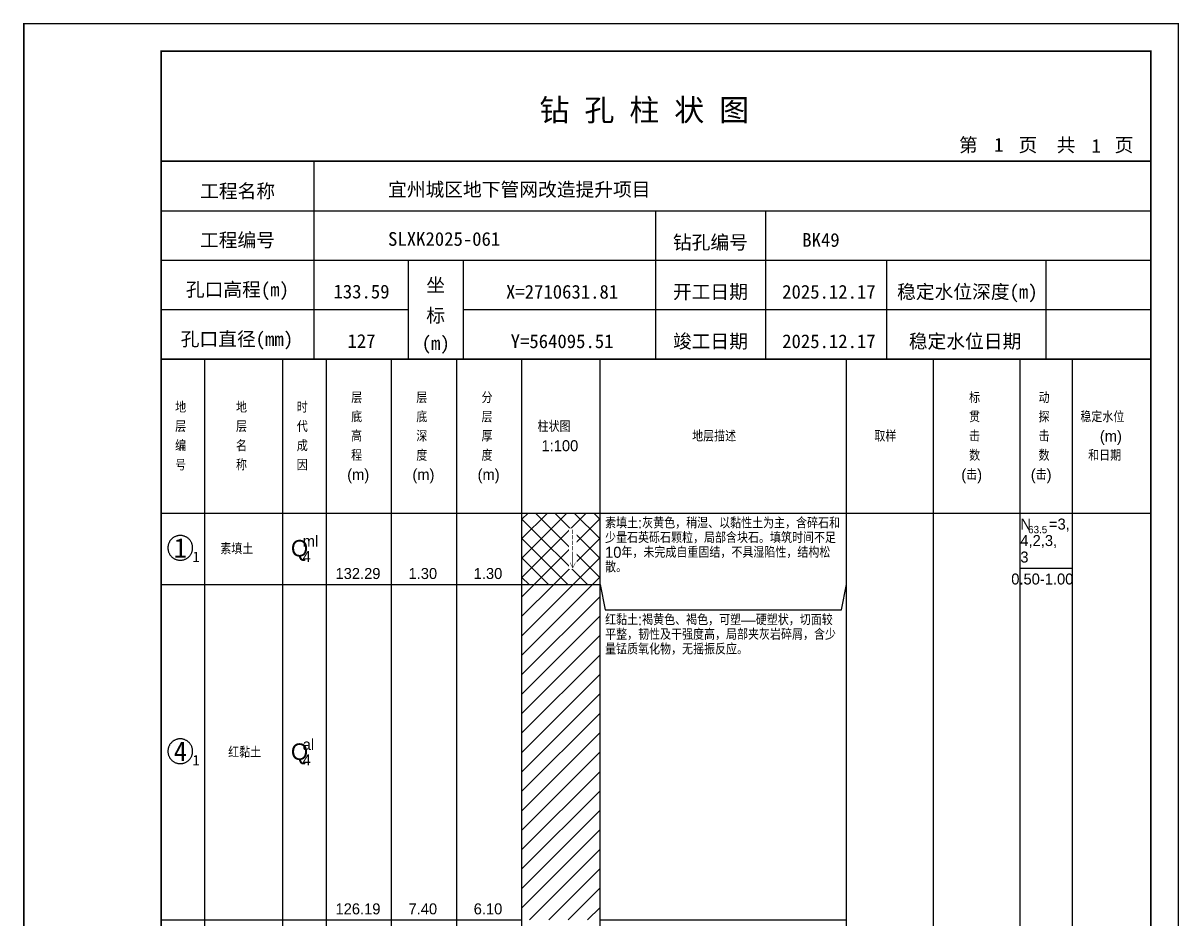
# Model space of a CAD drawing. Header units: millimetres. Extents: x 12489 to 89920, y 4630 to 4927.
# Drawn here: x 23049.3 to 23259.6, y 4763.7 to 4926.8 of the extents above; entities that cross this region are included whole.
import ezdxf
from ezdxf.enums import TextEntityAlignment as Align

# ---------------------------------------------------------------- set-up
doc = ezdxf.new("R2010")
doc.units = ezdxf.units.MM
doc.layers.add('ZZT_TC', color=7, linetype='Continuous')
doc.styles.add('成果图图块', font='', dxfattribs={"height": 2.5})
doc.styles.add('成果图模板', font='')
doc.styles.add('成果图模板标题', font='simhei.ttf')
doc.styles.add('成果图表体', font='Comfont.shx', dxfattribs={"height": 2, "bigfont": 'Hztxt12a.shx'})
doc.styles.get('成果图图块').set_extended_font_data('FangSong_GB2312')
doc.styles.get('成果图模板').set_extended_font_data('FangSong_GB2312')

# ---------------------------------------------------------------- blocks, each defined once
blk = doc.blocks.new('DCBH-1-1-1008', base_point=(0.3, -0.11))
at = {"layer": 'ZZT_TC', "color": 7}
blk.add_polyline3d([(-0.19, 2.31, 0), (-0.3, 2.31, 0), (-0.41, 2.3, 0), (-0.52, 2.29, 0), (-0.63, 2.27, 0), (-0.73, 2.24, 0), (-0.84, 2.21, 0), (-0.95, 2.18, 0), (-1.05, 2.14, 0), (-1.15, 2.09, 0), (-1.25, 2.04, 0), (-1.35, 1.99, 0), (-1.44, 1.93, 0), (-1.53, 1.87, 0), (-1.62, 1.8, 0), (-1.7, 1.73, 0), (-1.78, 1.65, 0), (-1.86, 1.57, 0), (-1.93, 1.49, 0), (-2, 1.4, 0), (-2.06, 1.31, 0), (-2.12, 1.22, 0), (-2.17, 1.12, 0), (-2.22, 1.02, 0), (-2.27, 0.92, 0), (-2.31, 0.82, 0), (-2.34, 0.71, 0), (-2.37, 0.61, 0), (-2.4, 0.5, 0), (-2.41, 0.39, 0), (-2.43, 0.28, 0), (-2.44, 0.17, 0), (-2.44, 0.06, 0), (-2.44, -0.05, 0), (-2.43, -0.16, 0), (-2.41, -0.27, 0), (-2.4, -0.38, 0), (-2.37, -0.49, 0), (-2.34, -0.6, 0), (-2.31, -0.7, 0), (-2.27, -0.8, 0), (-2.22, -0.9, 0), (-2.17, -1, 0), (-2.12, -1.1, 0), (-2.06, -1.19, 0), (-2, -1.28, 0), (-1.93, -1.37, 0), (-1.86, -1.45, 0), (-1.78, -1.53, 0), (-1.7, -1.61, 0), (-1.62, -1.68, 0), (-1.53, -1.75, 0), (-1.44, -1.81, 0), (-1.35, -1.87, 0), (-1.25, -1.93, 0), (-1.15, -1.98, 0), (-1.05, -2.02, 0), (-0.95, -2.06, 0), (-0.84, -2.1, 0), (-0.73, -2.13, 0), (-0.63, -2.15, 0), (-0.52, -2.17, 0), (-0.41, -2.18, 0), (-0.3, -2.19, 0), (-0.19, -2.19, 0), (-0.08, -2.19, 0), (0.03, -2.18, 0), (0.14, -2.17, 0), (0.25, -2.15, 0), (0.36, -2.13, 0), (0.47, -2.1, 0), (0.57, -2.06, 0), (0.67, -2.02, 0), (0.77, -1.98, 0), (0.87, -1.93, 0), (0.97, -1.87, 0), (1.06, -1.81, 0), (1.15, -1.75, 0), (1.24, -1.68, 0), (1.32, -1.61, 0), (1.4, -1.53, 0), (1.48, -1.45, 0), (1.55, -1.37, 0), (1.62, -1.28, 0), (1.68, -1.19, 0), (1.74, -1.1, 0), (1.8, -1, 0), (1.85, -0.9, 0), (1.89, -0.8, 0), (1.93, -0.7, 0), (1.97, -0.6, 0), (2, -0.49, 0), (2.02, -0.38, 0), (2.04, -0.27, 0), (2.05, -0.16, 0), (2.06, -0.05, 0), (2.06, 0.06, 0), (2.06, 0.17, 0), (2.05, 0.28, 0), (2.04, 0.39, 0), (2.02, 0.5, 0), (2, 0.61, 0), (1.97, 0.71, 0), (1.93, 0.82, 0), (1.89, 0.92, 0), (1.85, 1.02, 0), (1.8, 1.12, 0), (1.74, 1.22, 0), (1.68, 1.31, 0), (1.62, 1.4, 0), (1.55, 1.49, 0), (1.48, 1.57, 0), (1.4, 1.65, 0), (1.32, 1.73, 0), (1.24, 1.8, 0), (1.15, 1.87, 0), (1.06, 1.93, 0), (0.97, 1.99, 0), (0.87, 2.04, 0), (0.77, 2.09, 0), (0.67, 2.14, 0), (0.57, 2.18, 0), (0.47, 2.21, 0), (0.36, 2.24, 0), (0.25, 2.27, 0), (0.14, 2.29, 0), (0.03, 2.3, 0), (-0.08, 2.31, 0), (-0.19, 2.31, 0)], dxfattribs=at)
at = {"style": '成果图图块'}
blk.add_text('1', height=3.57, dxfattribs=at).set_placement((-0.16, -1.74), align=Align.CENTER)
blk.add_text('1', height=1.91, dxfattribs=at).set_placement((2.03, -2.53))
blk = doc.blocks.new('DCBH-1-1-1009', base_point=(0.3, -0.11))
at = {"layer": 'ZZT_TC', "color": 7}
blk.add_polyline3d([(-0.19, 2.31, 0), (-0.3, 2.31, 0), (-0.41, 2.3, 0), (-0.52, 2.29, 0), (-0.63, 2.27, 0), (-0.73, 2.24, 0), (-0.84, 2.21, 0), (-0.95, 2.18, 0), (-1.05, 2.14, 0), (-1.15, 2.09, 0), (-1.25, 2.04, 0), (-1.35, 1.99, 0), (-1.44, 1.93, 0), (-1.53, 1.87, 0), (-1.62, 1.8, 0), (-1.7, 1.73, 0), (-1.78, 1.65, 0), (-1.86, 1.57, 0), (-1.93, 1.49, 0), (-2, 1.4, 0), (-2.06, 1.31, 0), (-2.12, 1.22, 0), (-2.17, 1.12, 0), (-2.22, 1.02, 0), (-2.27, 0.92, 0), (-2.31, 0.82, 0), (-2.34, 0.71, 0), (-2.37, 0.61, 0), (-2.4, 0.5, 0), (-2.41, 0.39, 0), (-2.43, 0.28, 0), (-2.44, 0.17, 0), (-2.44, 0.06, 0), (-2.44, -0.05, 0), (-2.43, -0.16, 0), (-2.41, -0.27, 0), (-2.4, -0.38, 0), (-2.37, -0.49, 0), (-2.34, -0.6, 0), (-2.31, -0.7, 0), (-2.27, -0.8, 0), (-2.22, -0.9, 0), (-2.17, -1, 0), (-2.12, -1.1, 0), (-2.06, -1.19, 0), (-2, -1.28, 0), (-1.93, -1.37, 0), (-1.86, -1.45, 0), (-1.78, -1.53, 0), (-1.7, -1.61, 0), (-1.62, -1.68, 0), (-1.53, -1.75, 0), (-1.44, -1.81, 0), (-1.35, -1.87, 0), (-1.25, -1.93, 0), (-1.15, -1.98, 0), (-1.05, -2.02, 0), (-0.95, -2.06, 0), (-0.84, -2.1, 0), (-0.73, -2.13, 0), (-0.63, -2.15, 0), (-0.52, -2.17, 0), (-0.41, -2.18, 0), (-0.3, -2.19, 0), (-0.19, -2.19, 0), (-0.08, -2.19, 0), (0.03, -2.18, 0), (0.14, -2.17, 0), (0.25, -2.15, 0), (0.36, -2.13, 0), (0.47, -2.1, 0), (0.57, -2.06, 0), (0.67, -2.02, 0), (0.77, -1.98, 0), (0.87, -1.93, 0), (0.97, -1.87, 0), (1.06, -1.81, 0), (1.15, -1.75, 0), (1.24, -1.68, 0), (1.32, -1.61, 0), (1.4, -1.53, 0), (1.48, -1.45, 0), (1.55, -1.37, 0), (1.62, -1.28, 0), (1.68, -1.19, 0), (1.74, -1.1, 0), (1.8, -1, 0), (1.85, -0.9, 0), (1.89, -0.8, 0), (1.93, -0.7, 0), (1.97, -0.6, 0), (2, -0.49, 0), (2.02, -0.38, 0), (2.04, -0.27, 0), (2.05, -0.16, 0), (2.06, -0.05, 0), (2.06, 0.06, 0), (2.06, 0.17, 0), (2.05, 0.28, 0), (2.04, 0.39, 0), (2.02, 0.5, 0), (2, 0.61, 0), (1.97, 0.71, 0), (1.93, 0.82, 0), (1.89, 0.92, 0), (1.85, 1.02, 0), (1.8, 1.12, 0), (1.74, 1.22, 0), (1.68, 1.31, 0), (1.62, 1.4, 0), (1.55, 1.49, 0), (1.48, 1.57, 0), (1.4, 1.65, 0), (1.32, 1.73, 0), (1.24, 1.8, 0), (1.15, 1.87, 0), (1.06, 1.93, 0), (0.97, 1.99, 0), (0.87, 2.04, 0), (0.77, 2.09, 0), (0.67, 2.14, 0), (0.57, 2.18, 0), (0.47, 2.21, 0), (0.36, 2.24, 0), (0.25, 2.27, 0), (0.14, 2.29, 0), (0.03, 2.3, 0), (-0.08, 2.31, 0), (-0.19, 2.31, 0)], dxfattribs=at)
at = {"style": '成果图图块'}
blk.add_text('4', height=3.57, dxfattribs=at).set_placement((-0.16, -1.74), align=Align.CENTER)
blk.add_text('1', height=1.91, dxfattribs=at).set_placement((2.03, -2.53))
blk = doc.blocks.new('zztGLdt.dwg', base_point=(0.5, 0))
blk.add_wipeout([(-0.2, -0.2), (1.2, -0.2), (1.2, 3.2), (-0.2, 3.2)])
at = {"color": 7, "const_width": 0.1}
for points in [[(0.5, 3), (0.5, 0)], [(0, 1), (0.5, 0), (1, 1)]]:
    blk.add_lwpolyline(points, dxfattribs=at)
blk = doc.blocks.new('钻孔柱状图路桥昇龙制图梁世成校核莫家里.dwg49', base_point=(25, 236))
for p, q in [((52.82, 236), (52.82, 272)), ((25, 263), (205, 263)), ((115, 236), (115, 263)), ((135, 236), (135, 263)), ((25, 254), (205, 254)), ((70, 236), (70, 254)), ((80, 236), (80, 254)), ((157, 236), (157, 254)), ((185.95, 236), (185.95, 254)), ((25, 245), (70, 245)), ((80, 245), (205, 245))]:
    blk.add_line(p, q)
for points, const_width in [([(0, 0), (210, 0), (210, 297), (0, 297)], 0.25), ([(25, 5), (205, 5), (205, 292), (25, 292)], 0.3)]:
    blk.add_lwpolyline(points, close=True, dxfattribs=dict(const_width=const_width))
at = {"const_width": 0.3}
for points in [[(25, 272), (205, 272)], [(25, 236), (205, 236)]]:
    blk.add_lwpolyline(points, dxfattribs=at)
for s, height, style, p in [('钻 孔 柱 状 图', 4, '成果图模板标题', (93.8, 279.31)), ('第', 2.5, '成果图模板', (170.12, 273.7)), ('页', 2.5, '成果图模板', (180.96, 273.7)), ('共', 2.5, '成果图模板', (187.88, 273.7)), ('页', 2.5, '成果图模板', (198.44, 273.7)), ('工程名称', 2.5, '成果图模板', (32.07, 265.32)), ('宜州城区地下管网改造提升项目', 2.5, '成果图模板', (66.26, 265.61)), ('工程编号', 2.5, '成果图模板', (32.05, 256.41)), ('SLXK2025-061', 2.5, '成果图模板', (66.26, 256.61)), ('钻孔编号', 2.5, '成果图模板', (118.08, 256)), ('BK49', 2.5, '成果图模板', (141.61, 256.43)), ('孔口高程(m)', 2.5, '成果图模板', (29.48, 247.41)), ('坐', 2.5, '成果图模板', (73.21, 248.24)), ('开工日期', 2.5, '成果图模板', (118.08, 247)), ('稳定水位深度(m)', 2.5, '成果图模板', (158.86, 247)), ('标', 2.5, '成果图模板', (73.21, 242.7)), ('孔口直径(mm)', 2.5, '成果图模板', (28.54, 238.41)), ('(m) ', 2.5, '成果图模板', (72.38, 237.65)), ('竣工日期', 2.5, '成果图模板', (118.08, 238)), ('稳定水位日期', 2.5, '成果图模板', (160.99, 238))]:
    blk.add_text(s, height=height, dxfattribs=dict(style=style)).set_placement(p)
at = {"style": '成果图模板'}
for s, p in [('1', (177.35, 273.74)), ('1', (195.08, 273.53)), ('133.59', (61.43, 247.04)), ('X=2710631.81', (97.92, 247)), ('2025.12.17', (146.46, 247)), ('127', (61.43, 238.04)), ('Y=564095.51', (97.92, 238)), ('2025.12.17', (146.46, 238))]:
    blk.add_text(s, height=2.5, dxfattribs=at).set_placement(p, align=Align.CENTER)

msp = doc.modelspace()

# ---------------------------------------------------------------- hatches: boundary and pattern name
at = {"linetype": 'Continuous'}
h = msp.add_hatch(dxfattribs=at)
h.set_pattern_fill('GKSTT', scale=0.5, style=0, pattern_type=2)
h.set_pattern_definition([(45, (0, 0), (-1.76776695, 1.76776695), []), (135, (0, 0), (-1.76776695, -1.76776695), [])])
h.paths.add_polyline_path([(23140.06, 4824.71), (23154.29, 4824.71), (23154.29, 4837.71), (23140.06, 4837.71)])
h = msp.add_hatch(dxfattribs=at)
h.set_pattern_fill('GKNXT', scale=0.5, style=0, pattern_type=2)
h.set_pattern_definition([(45, (0, 0), (-1.76776695, 1.76776695), [])])
h.paths.add_polyline_path([(23140.06, 4763.71), (23154.29, 4763.71), (23154.29, 4824.71), (23140.06, 4824.71)])

# ---------------------------------------------------------------- linework, layer by layer
at = {"color": 0}
for p, q in [((23074.45, 4837.71), (23082.35, 4837.71)), ((23074.45, 4824.71), (23074.45, 4837.71)), ((23082.35, 4824.71), (23082.35, 4837.71)), ((23074.45, 4824.71), (23082.35, 4824.71)), ((23074.45, 4824.71), (23082.35, 4824.71)), ((23074.45, 4763.71), (23074.45, 4824.71)), ((23082.35, 4763.71), (23082.35, 4824.71)), ((23074.45, 4763.71), (23082.35, 4763.71))]:
    msp.add_line(p, q, dxfattribs=at)
for points in [[(23074.45, 4865.71), (23082.35, 4865.71)], [(23074.45, 4837.71), (23074.45, 4865.71)], [(23082.35, 4837.71), (23082.35, 4865.71)], [(23082.35, 4865.71), (23096.58, 4865.71)], [(23082.35, 4837.71), (23082.35, 4865.71)], [(23096.58, 4837.71), (23096.58, 4865.71)], [(23096.58, 4865.71), (23104.49, 4865.71)], [(23096.58, 4837.71), (23096.58, 4865.71)], [(23104.49, 4837.71), (23104.49, 4865.71)], [(23104.49, 4865.71), (23116.35, 4865.71)], [(23104.49, 4837.71), (23104.49, 4865.71)], [(23116.35, 4837.71), (23116.35, 4865.71)], [(23116.35, 4865.71), (23128.2, 4865.71)], [(23116.35, 4837.71), (23116.35, 4865.71)], [(23128.2, 4837.71), (23128.2, 4865.71)], [(23128.2, 4865.71), (23140.06, 4865.71)], [(23128.2, 4837.71), (23128.2, 4865.71)], [(23140.06, 4837.71), (23140.06, 4865.71)], [(23140.06, 4865.71), (23154.29, 4865.71)], [(23140.06, 4837.71), (23140.06, 4865.71)], [(23154.29, 4837.71), (23154.29, 4865.71)], [(23154.29, 4865.71), (23199.11, 4865.71)], [(23154.29, 4837.71), (23154.29, 4865.71)], [(23199.11, 4837.71), (23199.11, 4865.71)], [(23199.11, 4865.71), (23214.92, 4865.71)], [(23199.11, 4837.71), (23199.11, 4865.71)], [(23214.92, 4837.71), (23214.92, 4865.71)], [(23214.92, 4865.71), (23230.73, 4865.71)], [(23214.92, 4837.71), (23214.92, 4865.71)], [(23230.73, 4837.71), (23230.73, 4865.71)], [(23230.73, 4865.71), (23240.22, 4865.71)], [(23230.73, 4837.71), (23230.73, 4865.71)], [(23240.22, 4837.71), (23240.22, 4865.71)], [(23240.22, 4865.71), (23254.45, 4865.71)], [(23240.22, 4837.71), (23240.22, 4865.71)], [(23254.45, 4837.71), (23254.45, 4865.71)], [(23074.45, 4837.71), (23082.35, 4837.71)], [(23074.45, 4643.71), (23074.45, 4837.71)], [(23074.45, 4837.71), (23082.35, 4837.71)], [(23082.35, 4643.71), (23082.35, 4837.71)], [(23082.35, 4837.71), (23096.58, 4837.71)], [(23082.35, 4643.71), (23082.35, 4837.71)], [(23082.35, 4837.71), (23096.58, 4837.71)], [(23082.35, 4837.71), (23096.58, 4837.71)], [(23082.35, 4824.71), (23082.35, 4837.71)], [(23096.58, 4643.71), (23096.58, 4837.71)], [(23096.58, 4824.71), (23096.58, 4837.71)], [(23096.58, 4837.71), (23104.49, 4837.71)], [(23096.58, 4643.71), (23096.58, 4837.71)], [(23096.58, 4837.71), (23104.49, 4837.71)], [(23096.58, 4837.71), (23104.49, 4837.71)], [(23096.58, 4824.71), (23096.58, 4837.71)], [(23104.49, 4643.71), (23104.49, 4837.71)], [(23104.49, 4824.71), (23104.49, 4837.71)], [(23104.49, 4837.71), (23116.35, 4837.71)], [(23104.49, 4643.71), (23104.49, 4837.71)], [(23104.49, 4837.71), (23116.35, 4837.71)], [(23104.49, 4837.71), (23116.35, 4837.71)], [(23104.49, 4824.71), (23104.49, 4837.71)], [(23116.35, 4643.71), (23116.35, 4837.71)], [(23116.35, 4824.71), (23116.35, 4837.71)], [(23116.35, 4837.71), (23128.2, 4837.71)], [(23116.35, 4643.71), (23116.35, 4837.71)], [(23116.35, 4837.71), (23128.2, 4837.71)], [(23116.35, 4837.71), (23128.2, 4837.71)], [(23116.35, 4824.71), (23116.35, 4837.71)], [(23128.2, 4643.71), (23128.2, 4837.71)], [(23128.2, 4824.71), (23128.2, 4837.71)], [(23128.2, 4837.71), (23140.06, 4837.71)], [(23128.2, 4643.71), (23128.2, 4837.71)], [(23128.2, 4837.71), (23140.06, 4837.71)], [(23128.2, 4837.71), (23140.06, 4837.71)], [(23128.2, 4824.71), (23128.2, 4837.71)], [(23140.06, 4643.71), (23140.06, 4837.71)], [(23140.06, 4824.71), (23140.06, 4837.71)], [(23140.06, 4837.71), (23154.29, 4837.71)], [(23140.06, 4643.71), (23140.06, 4837.71)], [(23140.06, 4837.71), (23154.29, 4837.71)], [(23154.29, 4643.71), (23154.29, 4837.71)], [(23154.29, 4837.71), (23199.11, 4837.71)], [(23154.29, 4643.71), (23154.29, 4837.71)], [(23154.29, 4837.71), (23199.11, 4837.71)], [(23154.29, 4824.71), (23154.29, 4837.71)], [(23199.11, 4643.71), (23199.11, 4837.71)], [(23199.11, 4824.71), (23199.11, 4837.71)], [(23199.11, 4837.71), (23214.92, 4837.71)], [(23199.11, 4643.71), (23199.11, 4837.71)], [(23199.11, 4837.71), (23214.92, 4837.71)], [(23214.92, 4643.71), (23214.92, 4837.71)], [(23214.92, 4837.71), (23230.73, 4837.71)], [(23214.92, 4643.71), (23214.92, 4837.71)], [(23214.92, 4837.71), (23230.73, 4837.71)], [(23230.73, 4643.71), (23230.73, 4837.71)], [(23230.73, 4837.71), (23240.22, 4837.71)], [(23230.73, 4643.71), (23230.73, 4837.71)], [(23230.73, 4837.71), (23240.22, 4837.71)], [(23230.73, 4837.71), (23240.22, 4837.71)], [(23230.73, 4827.71), (23230.73, 4837.71)], [(23240.22, 4643.71), (23240.22, 4837.71)], [(23240.22, 4827.71), (23240.22, 4837.71)], [(23240.22, 4837.71), (23254.45, 4837.71)], [(23240.22, 4643.71), (23240.22, 4837.71)], [(23240.22, 4837.71), (23254.45, 4837.71)], [(23254.45, 4643.71), (23254.45, 4837.71)], [(23230.73, 4827.71), (23240.22, 4827.71)], [(23082.35, 4824.71), (23096.58, 4824.71)], [(23082.35, 4824.71), (23096.58, 4824.71)], [(23082.35, 4763.71), (23082.35, 4824.71)], [(23096.58, 4763.71), (23096.58, 4824.71)], [(23096.58, 4824.71), (23104.49, 4824.71)], [(23096.58, 4824.71), (23104.49, 4824.71)], [(23096.58, 4763.71), (23096.58, 4824.71)], [(23104.49, 4763.71), (23104.49, 4824.71)], [(23104.49, 4824.71), (23116.35, 4824.71)], [(23104.49, 4824.71), (23116.35, 4824.71)], [(23104.49, 4763.71), (23104.49, 4824.71)], [(23116.35, 4763.71), (23116.35, 4824.71)], [(23116.35, 4824.71), (23128.2, 4824.71)], [(23116.35, 4824.71), (23128.2, 4824.71)], [(23116.35, 4763.71), (23116.35, 4824.71)], [(23128.2, 4763.71), (23128.2, 4824.71)], [(23128.2, 4824.71), (23140.06, 4824.71)], [(23128.2, 4824.71), (23140.06, 4824.71)], [(23128.2, 4763.71), (23128.2, 4824.71)], [(23140.06, 4763.71), (23140.06, 4824.71)], [(23154.29, 4824.71), (23155.19, 4820.11)], [(23154.29, 4763.71), (23154.29, 4824.71)], [(23198.22, 4820.11), (23199.11, 4824.71)], [(23199.11, 4763.71), (23199.11, 4824.71)], [(23155.19, 4820.11), (23198.22, 4820.11)], [(23082.35, 4763.71), (23096.58, 4763.71)], [(23096.58, 4763.71), (23104.49, 4763.71)], [(23104.49, 4763.71), (23116.35, 4763.71)], [(23116.35, 4763.71), (23128.2, 4763.71)], [(23128.2, 4763.71), (23140.06, 4763.71)], [(23154.29, 4763.71), (23199.11, 4763.71)]]:
    msp.add_lwpolyline(points, dxfattribs=at)
at = {"color": 7, "flags": 128}
msp.add_lwpolyline([(23140.06, 4824.71), (23154.29, 4824.71)], dxfattribs=at)

# ---------------------------------------------------------------- block references
for name, p in [('DCBH-1-1-1008', (23078.4, 4831.21)), ('DCBH-1-1-1009', (23078.4, 4794.21))]:
    msp.add_blockref(name, p)

# ---------------------------------------------------------------- texts
at = {"color": 0, "style": '成果图表体'}
for s, height, p in [('层', 2, (23109, 4857.71)), ('层', 2, (23120.85, 4857.71)), ('分', 2, (23132.71, 4857.71)), ('标', 2, (23221.41, 4857.71)), ('动', 2, (23234.05, 4857.71)), ('地', 2, (23076.98, 4855.96)), ('地', 2, (23088.05, 4855.96)), ('时', 2, (23099.11, 4855.96)), ('底', 2, (23109, 4854.21)), ('底', 2, (23120.85, 4854.21)), ('层', 2, (23132.71, 4854.21)), ('贯', 2, (23221.41, 4854.21)), ('探', 2, (23234.05, 4854.21)), ('稳定水位', 2, (23241.65, 4854.21)), ('层', 2, (23076.98, 4852.46)), ('层', 2, (23088.05, 4852.46)), ('代', 2, (23099.11, 4852.46)), ('高', 2, (23109, 4850.71)), ('深', 2, (23120.85, 4850.71)), ('厚', 2, (23132.71, 4850.71)), ('柱状图', 2, (23142.91, 4852.46)), ('地层描述', 2, (23171.02, 4850.71)), ('取样', 2, (23204.18, 4850.71)), ('击', 2, (23221.41, 4850.71)), ('击', 2, (23234.05, 4850.71)), ('(m)', 2, (23245.2, 4850.71)), ('编', 2, (23076.98, 4848.96)), ('名', 2, (23088.05, 4848.96)), ('成', 2, (23099.11, 4848.96)), ('1:100', 2, (23143.62, 4848.96)), ('程', 2, (23109, 4847.21)), ('度', 2, (23120.85, 4847.21)), ('度', 2, (23132.71, 4847.21)), ('数', 2, (23221.41, 4847.21)), ('数', 2, (23234.05, 4847.21)), ('和日期', 2, (23243.07, 4847.21)), ('号', 2, (23076.98, 4845.46)), ('称', 2, (23088.05, 4845.46)), ('因', 2, (23099.11, 4845.46)), ('(m)', 2, (23108.28, 4843.71)), ('(m)', 2, (23120.14, 4843.71)), ('(m)', 2, (23132, 4843.71)), ('(击)', 2, (23219.99, 4843.71)), ('(击)', 2, (23232.63, 4843.71)), ('N', 2, (23230.73, 4834.71)), ('=3,', 2, (23235.94, 4834.71)), ('ml', 2, (23100.18, 4831.61)), ('4,2,3,', 2, (23230.73, 4831.71)), ('63.5', 1.333, (23232.15, 4834.04)), ('素填土', 2, (23085.2, 4830.21)), ('Q', 3, (23098.05, 4829.81)), ('4', 2, (23100.18, 4828.81)), ('3', 2, (23230.73, 4828.71)), ('132.29', 2, (23106.15, 4825.71)), ('1.30', 2, (23119.43, 4825.71)), ('1.30', 2, (23131.29, 4825.71)), ('0.50-1.00', 2, (23229.08, 4824.71)), ('Q', 3, (23098.05, 4792.81)), ('al', 2, (23100.18, 4794.61)), ('红黏土', 2, (23086.63, 4793.21)), ('4', 2, (23100.18, 4791.81)), ('126.19', 2, (23106.15, 4764.71)), ('7.40', 2, (23119.43, 4764.71)), ('6.10', 2, (23131.29, 4764.71))]:
    msp.add_text(s, height=height, dxfattribs=at).set_placement(p)
at = {"color": 0, "char_height": 2, "width": 43.0292, "attachment_point": 1, "line_spacing_factor": 0.8, "style": '成果图表体'}
for s, insert in [('素填土:灰黄色，稍湿、以黏性土为主，含碎石和少量石英砾石颗粒，局部含块石。填筑时间不足10年，未完成自重固结，不具湿陷性，结构松散。', (23155.19, 4836.91)), ('红黏土:褐黄色、褐色，可塑—硬塑状，切面较平整，韧性及干强度高，局部夹灰岩碎屑，含少量锰质氧化物，无摇振反应。', (23155.19, 4819.31))]:
    msp.add_mtext(s, dxfattribs=dict(at, insert=insert))

# ---------------------------------------------------------------- next in the draw order: block references
msp.add_blockref('zztGLdt.dwg', (23149.31, 4831.71))

# ---------------------------------------------------------------- next in the draw order: block references
msp.add_blockref('zztGLdt.dwg', (23149.31, 4830.71))

# ---------------------------------------------------------------- next in the draw order: block references
msp.add_blockref('zztGLdt.dwg', (23149.31, 4829.71))

# ---------------------------------------------------------------- next in the draw order: block references
msp.add_blockref('zztGLdt.dwg', (23149.31, 4828.71))

# ---------------------------------------------------------------- next in the draw order: block references
msp.add_blockref('zztGLdt.dwg', (23149.31, 4827.71))

# ---------------------------------------------------------------- next in the draw order: block references
msp.add_blockref('钻孔柱状图路桥昇龙制图梁世成校核莫家里.dwg49', (23074.45, 4865.71))

doc.saveas('drawing.dxf')
